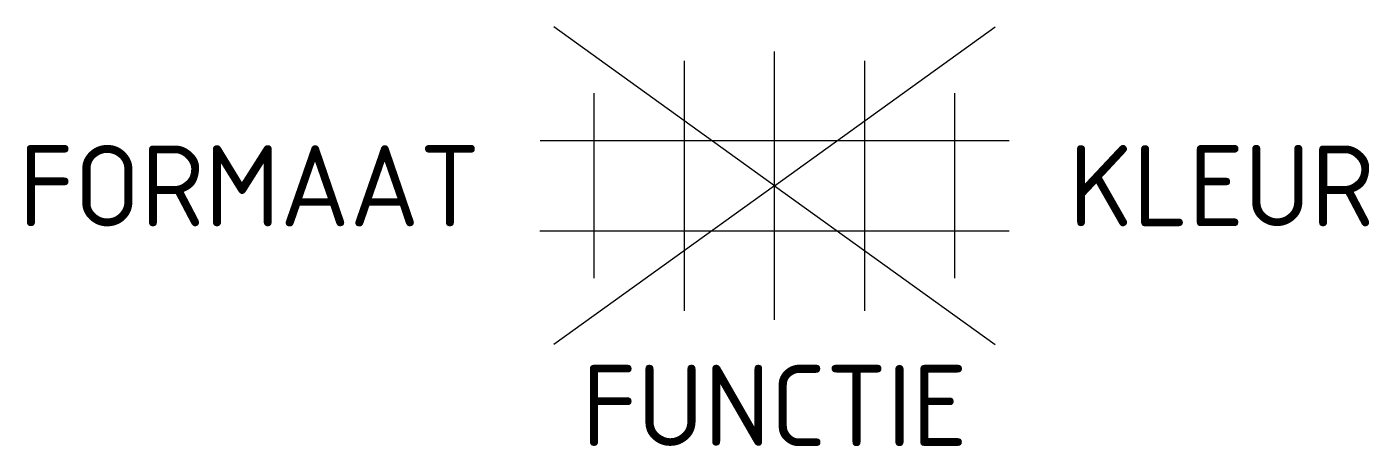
# Model space of a CAD drawing. Header units: metres. Extents: x -16.6 to 13.2, y -5.8 to 3.5.
import ezdxf
from ezdxf.enums import TextEntityAlignment as Align

# ---------------------------------------------------------------- set-up
doc = ezdxf.new("R2010")
doc.units = ezdxf.units.M
doc.styles.add('NLCS-ISO', font='NLCS-ISO.ttf')

msp = doc.modelspace()

# ---------------------------------------------------------------- linework, layer by layer
for p, q in [((0, 0), (-4.895, 3.524)), ((0, 0), (4.895, 3.524)), ((-2, 1.002), (-2, 2.773)), ((0, 1.002), (0, 2.975)), ((2, 1.002), (2, 2.773)), ((-4, 1.002), (-4, 2.052)), ((4, 1.002), (4, 2.052)), ((-5.202, 1.002), (-4, 1.002)), ((-4, -0.998), (-4, 1.002)), ((-4, 1.002), (-2, 1.002)), ((-2, -0.998), (-2, 1.002)), ((-2, 1.002), (0, 1.002)), ((0, -0.998), (0, 1.002)), ((0, 1.002), (2, 1.002)), ((2, -0.998), (2, 1.002)), ((2, 1.002), (4, 1.002)), ((4, -0.998), (4, 1.002)), ((4, 1.002), (5.202, 1.002)), ((0, 0), (-4.895, -3.524)), ((0, 0), (4.895, -3.524)), ((-5.205, -0.998), (-4, -0.998)), ((-4, -2.052), (-4, -0.998)), ((-4, -0.998), (-2, -0.998)), ((-2, -2.773), (-2, -0.998)), ((-2, -0.998), (0, -0.998)), ((0, -2.975), (0, -0.998)), ((0, -0.998), (2, -0.998)), ((2, -2.773), (2, -0.998)), ((2, -0.998), (4, -0.998)), ((4, -2.052), (4, -0.998)), ((4, -0.998), (5.205, -0.998))]:
    msp.add_line(p, q)

# ---------------------------------------------------------------- texts
at = {"style": 'NLCS-ISO'}
msp.add_attdef('FORMAAT', text='', height=1.8, dxfattribs=at).set_placement((-6.525, 0), align=Align.MIDDLE_RIGHT)
msp.add_attdef('KLEUR', text='', height=1.8, dxfattribs=at).set_placement((6.525, 0), align=Align.MIDDLE_LEFT)
at = {"style": 'NLCS-ISO', "flags": 1}
msp.add_attdef('FUNCTIE', text='', height=1.8, dxfattribs=at).set_placement((0, -3.975), align=Align.TOP_CENTER)

doc.saveas('drawing.dxf')
